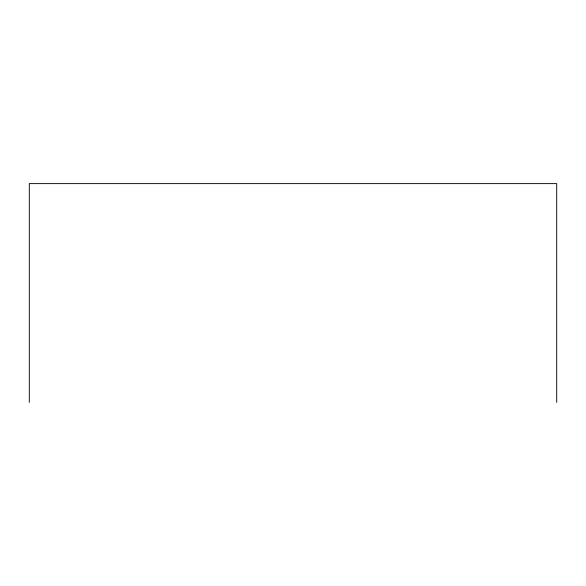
<?xml version="1.0" encoding="UTF-8"?>
<svg xmlns="http://www.w3.org/2000/svg" width="586" height="586" viewBox="0 0 586 586"><rect width="100%" height="100%" fill="white"/><g stroke="black" fill="none" stroke-linecap="round" stroke-linejoin="round"><path stroke-width="0.88" d="M556.7 402.384L556.7 183.616L29.3 183.616L29.3 402.384"/></g></svg>
